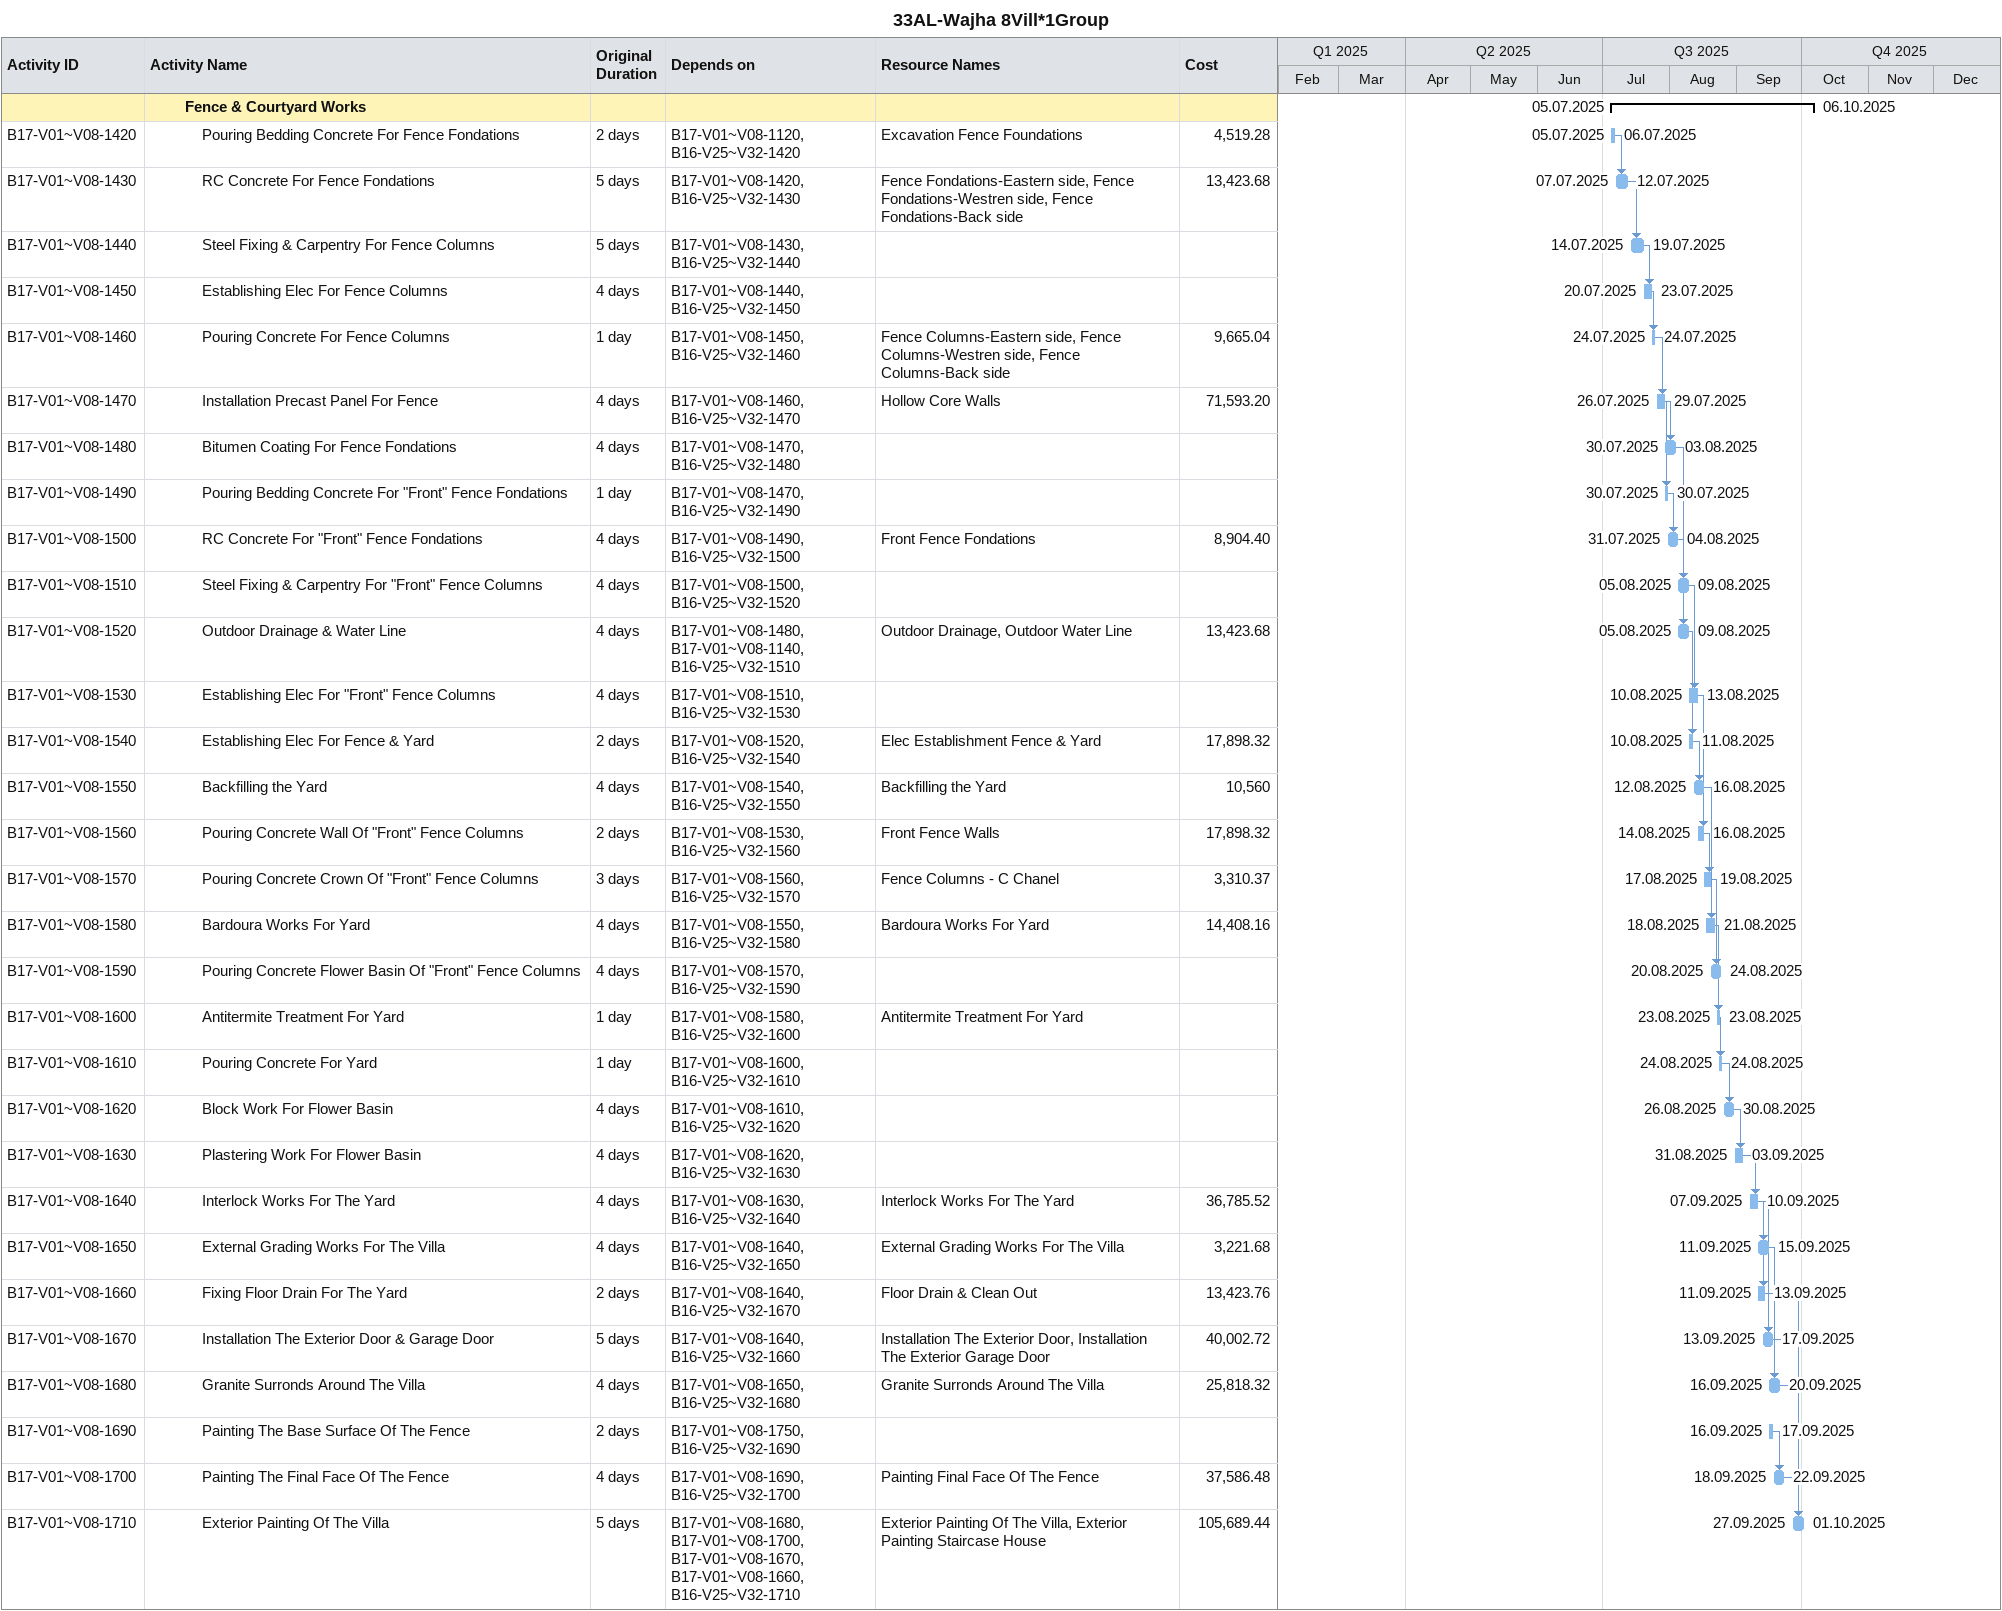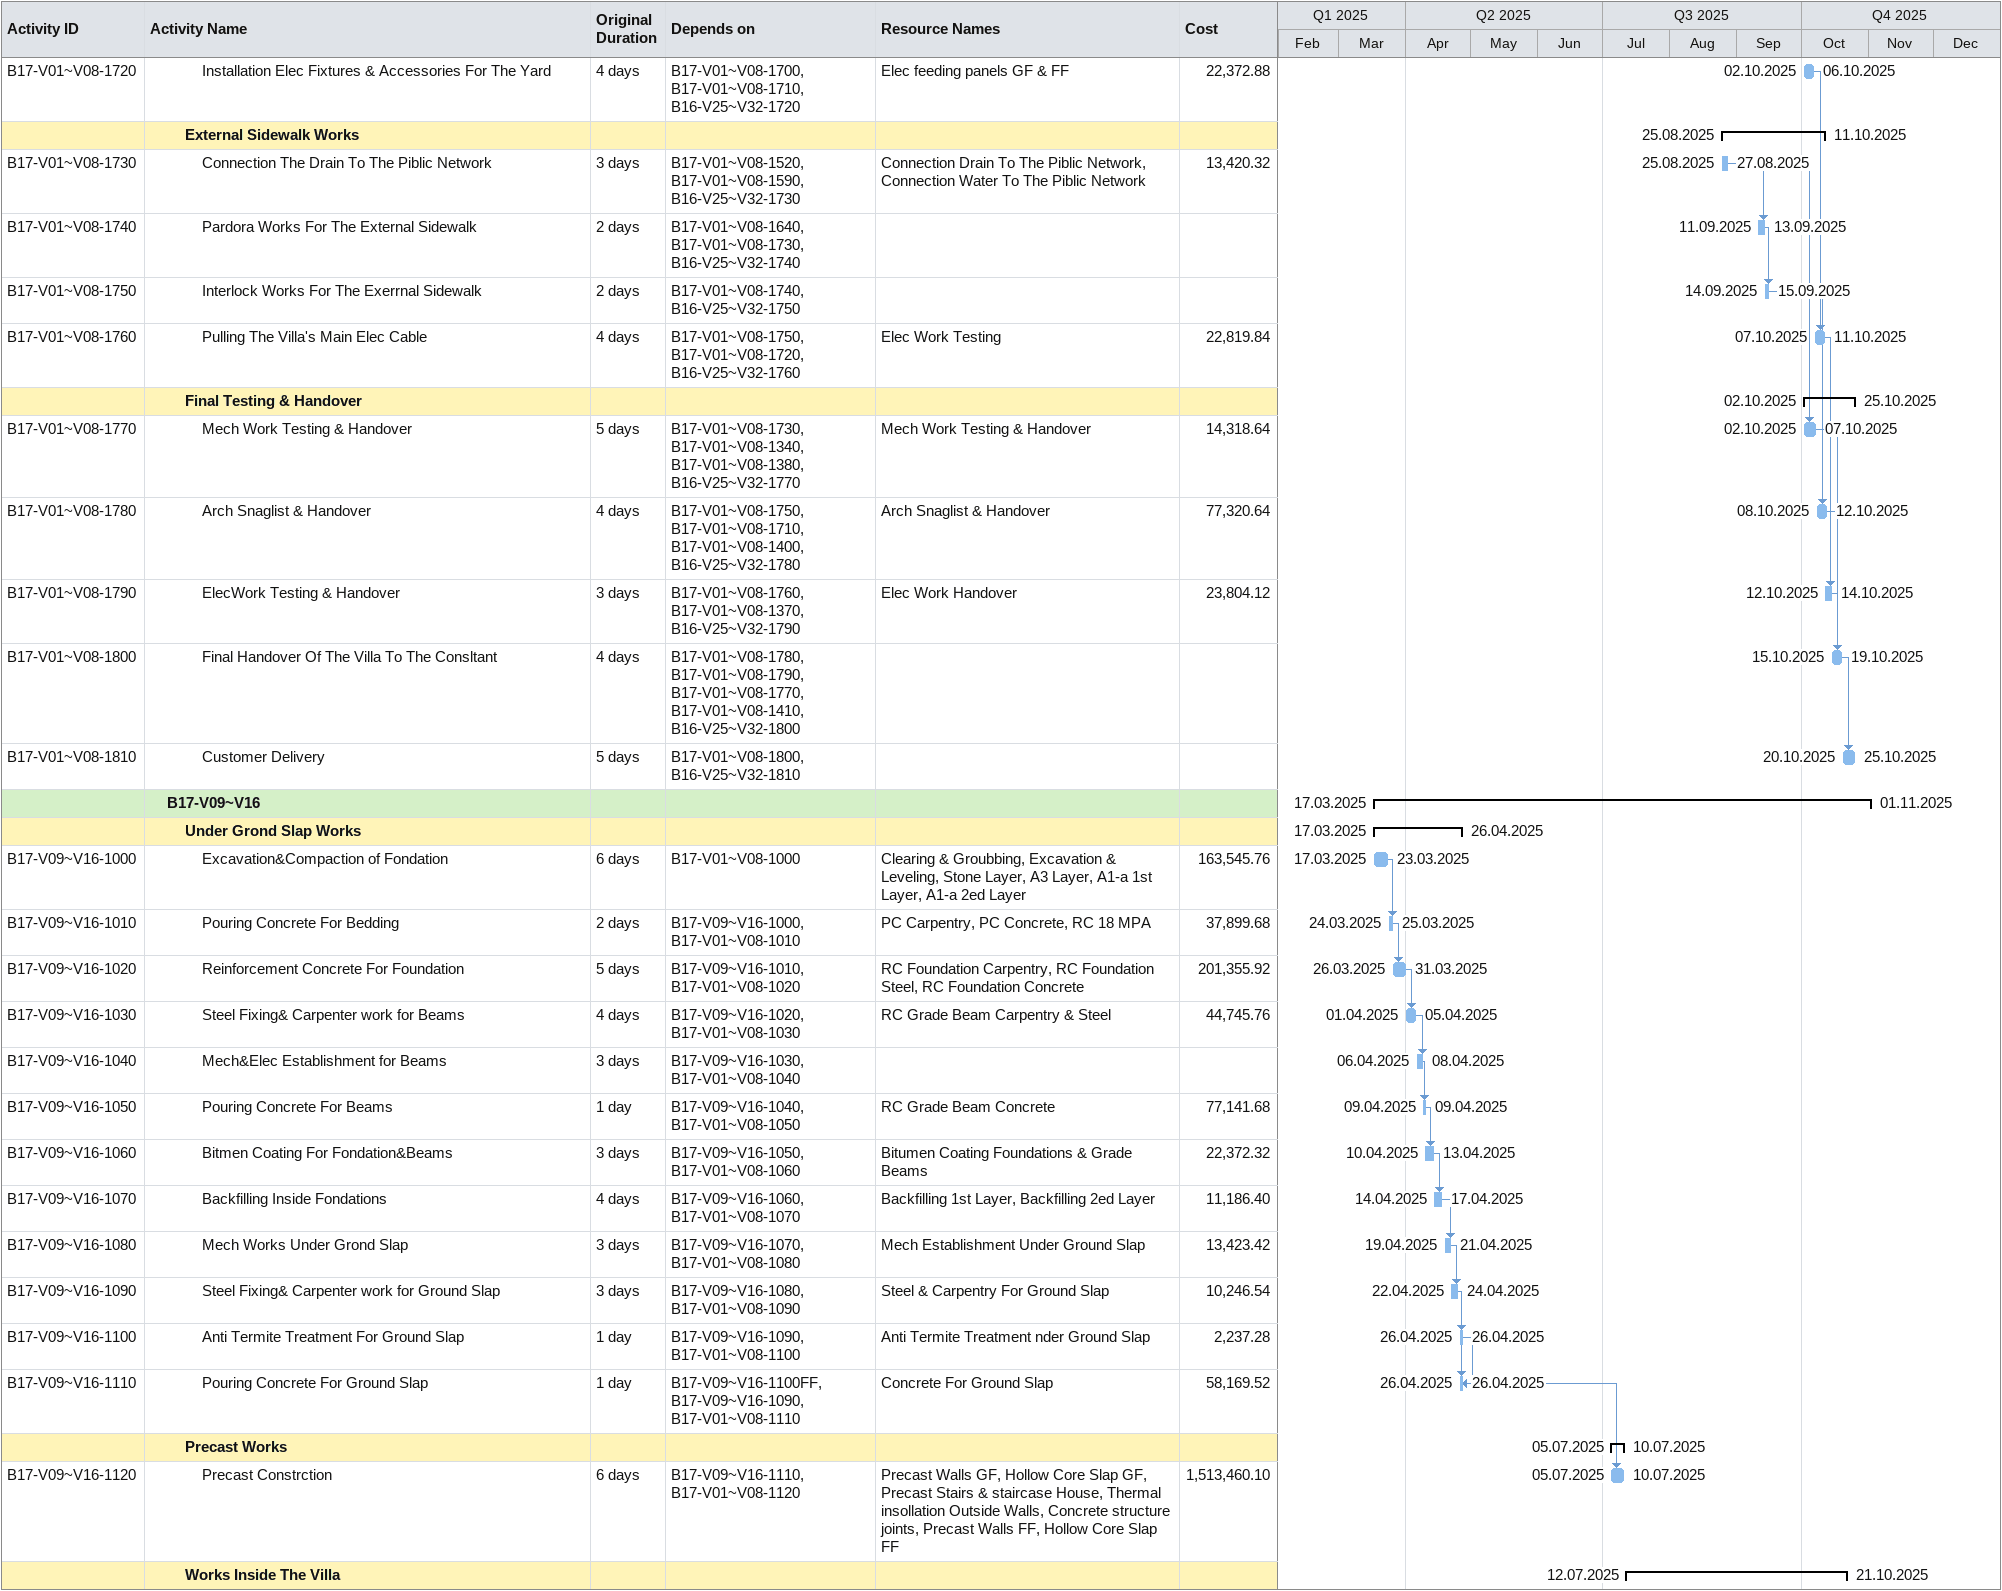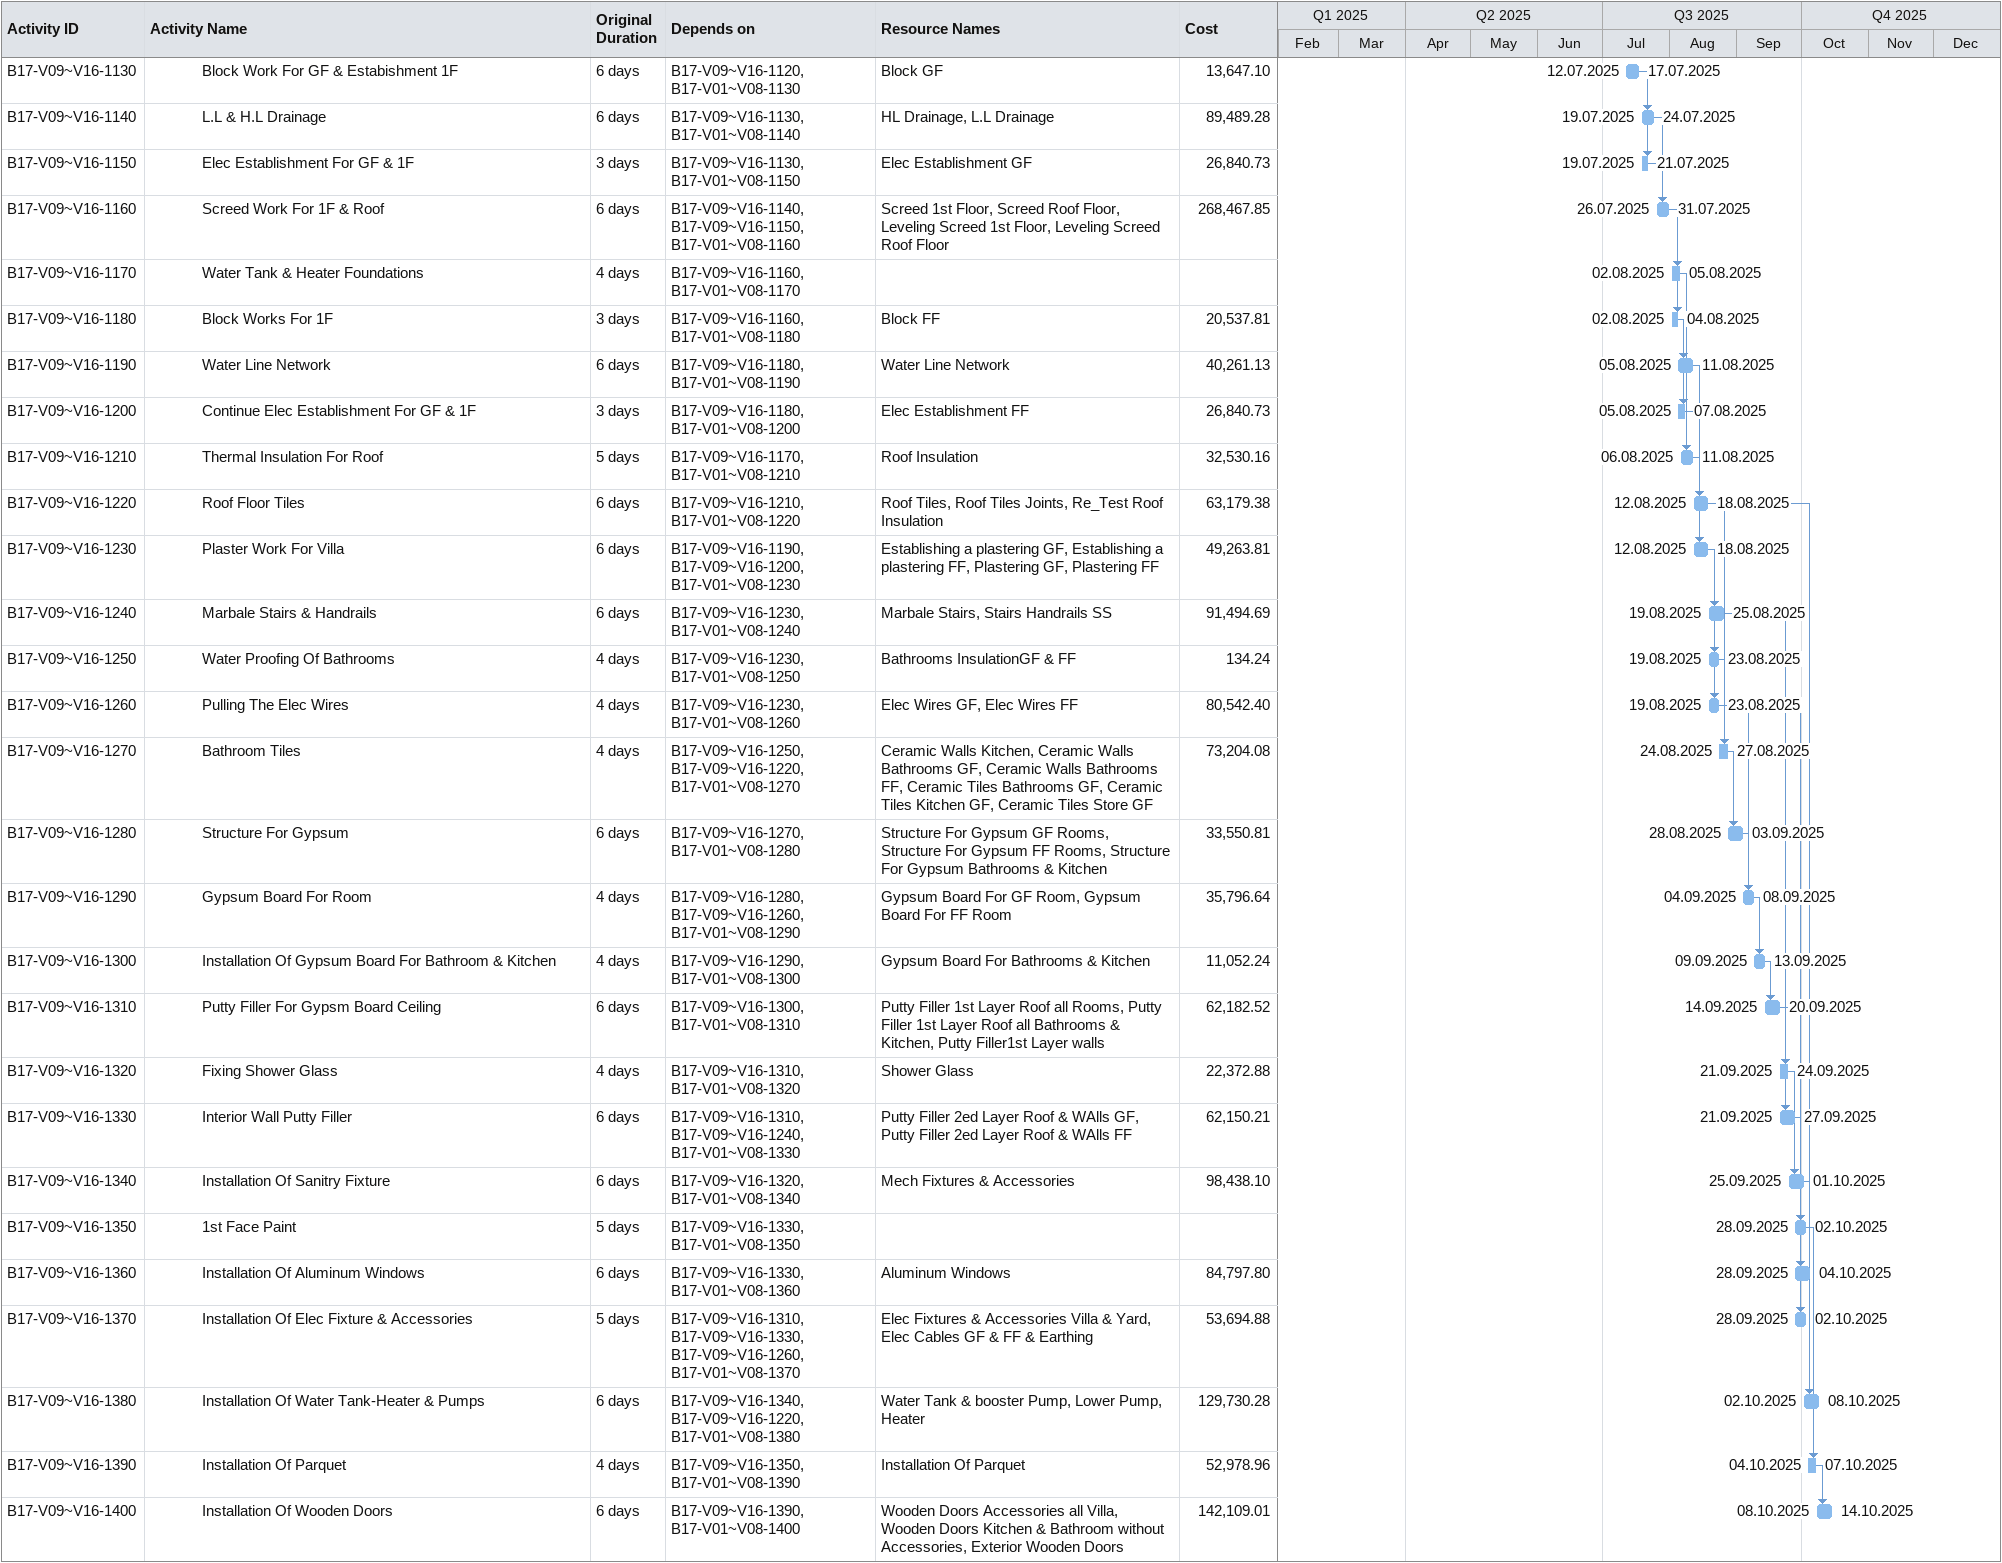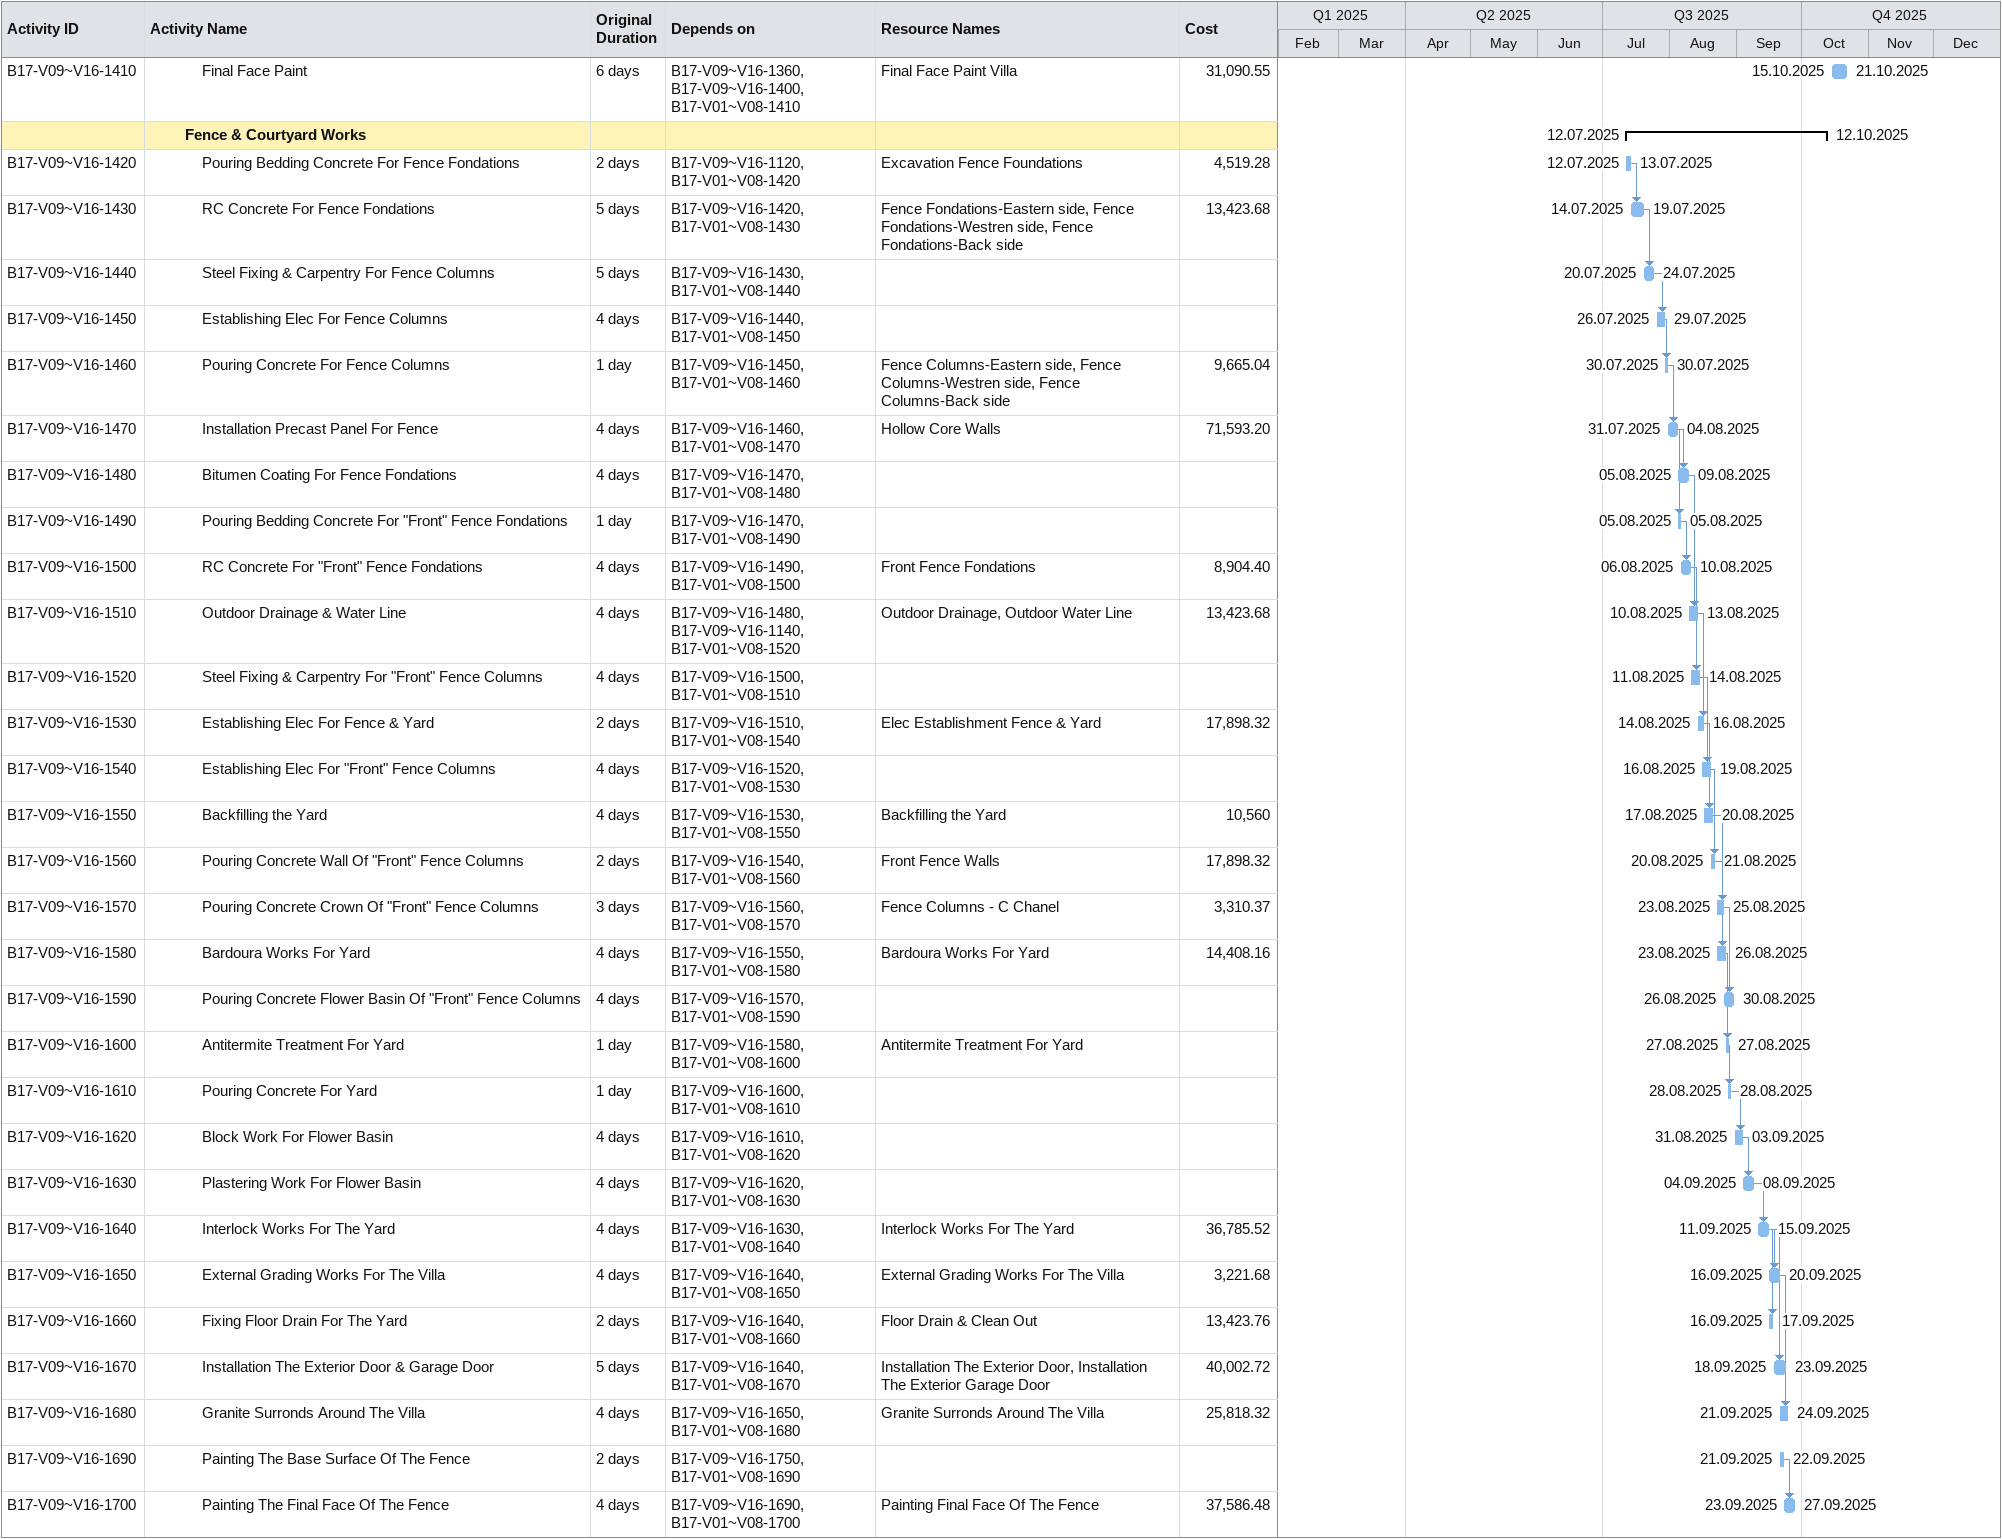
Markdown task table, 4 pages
33AL-Wajha 8Vill*1Group

| ID | Level | Task | Original duration | Start | Finish | Predecessors | Resources | Cost |
|---|---|---|---|---|---|---|---|---|
|  | 3 | **Fence & Courtyard Works** |  | 2025-07-05 | 2025-10-06 |  |  |  |
| B17-V01~V08-1420 | 4 | Pouring Bedding Concrete For Fence Fondations | 2d | 2025-07-05 | 2025-07-06 | B17-V01~V08-1120, B16-V25~V32-1420 | Excavation Fence Foundations | 4519.28 |
| B17-V01~V08-1430 | 4 | RC Concrete For Fence Fondations | 5d | 2025-07-07 | 2025-07-12 | B17-V01~V08-1420, B16-V25~V32-1430 | Fence Fondations-Eastern side, Fence Fondations-Westren side, Fence Fondations-Back side | 13423.68 |
| B17-V01~V08-1440 | 4 | Steel Fixing & Carpentry For Fence Columns | 5d | 2025-07-14 | 2025-07-19 | B17-V01~V08-1430, B16-V25~V32-1440 |  |  |
| B17-V01~V08-1450 | 4 | Establishing Elec For Fence Columns | 4d | 2025-07-20 | 2025-07-23 | B17-V01~V08-1440, B16-V25~V32-1450 |  |  |
| B17-V01~V08-1460 | 4 | Pouring Concrete For Fence Columns | 1d | 2025-07-24 | 2025-07-24 | B17-V01~V08-1450, B16-V25~V32-1460 | Fence Columns-Eastern side, Fence Columns-Westren side, Fence Columns-Back side | 9665.04 |
| B17-V01~V08-1470 | 4 | Installation Precast Panel For Fence | 4d | 2025-07-26 | 2025-07-29 | B17-V01~V08-1460, B16-V25~V32-1470 | Hollow Core Walls | 71593.20 |
| B17-V01~V08-1480 | 4 | Bitumen Coating For Fence Fondations | 4d | 2025-07-30 | 2025-08-03 | B17-V01~V08-1470, B16-V25~V32-1480 |  |  |
| B17-V01~V08-1490 | 4 | Pouring Bedding Concrete For "Front" Fence Fondations | 1d | 2025-07-30 | 2025-07-30 | B17-V01~V08-1470, B16-V25~V32-1490 |  |  |
| B17-V01~V08-1500 | 4 | RC Concrete For "Front" Fence Fondations | 4d | 2025-07-31 | 2025-08-04 | B17-V01~V08-1490, B16-V25~V32-1500 | Front Fence Fondations | 8904.40 |
| B17-V01~V08-1510 | 4 | Steel Fixing & Carpentry For "Front" Fence Columns | 4d | 2025-08-05 | 2025-08-09 | B17-V01~V08-1500, B16-V25~V32-1520 |  |  |
| B17-V01~V08-1520 | 4 | Outdoor Drainage & Water Line | 4d | 2025-08-05 | 2025-08-09 | B17-V01~V08-1480, B17-V01~V08-1140, B16-V25~V32-1510 | Outdoor Drainage, Outdoor Water Line | 13423.68 |
| B17-V01~V08-1530 | 4 | Establishing Elec For "Front" Fence Columns | 4d | 2025-08-10 | 2025-08-13 | B17-V01~V08-1510, B16-V25~V32-1530 |  |  |
| B17-V01~V08-1540 | 4 | Establishing Elec For Fence & Yard | 2d | 2025-08-10 | 2025-08-11 | B17-V01~V08-1520, B16-V25~V32-1540 | Elec Establishment Fence & Yard | 17898.32 |
| B17-V01~V08-1550 | 4 | Backfilling the Yard | 4d | 2025-08-12 | 2025-08-16 | B17-V01~V08-1540, B16-V25~V32-1550 | Backfilling the Yard | 10560 |
| B17-V01~V08-1560 | 4 | Pouring Concrete Wall Of "Front" Fence Columns | 2d | 2025-08-14 | 2025-08-16 | B17-V01~V08-1530, B16-V25~V32-1560 | Front Fence Walls | 17898.32 |
| B17-V01~V08-1570 | 4 | Pouring Concrete Crown Of "Front" Fence Columns | 3d | 2025-08-17 | 2025-08-19 | B17-V01~V08-1560, B16-V25~V32-1570 | Fence Columns - C Chanel | 3310.37 |
| B17-V01~V08-1580 | 4 | Bardoura Works For Yard | 4d | 2025-08-18 | 2025-08-21 | B17-V01~V08-1550, B16-V25~V32-1580 | Bardoura Works For Yard | 14408.16 |
| B17-V01~V08-1590 | 4 | Pouring Concrete Flower Basin Of "Front" Fence Columns | 4d | 2025-08-20 | 2025-08-24 | B17-V01~V08-1570, B16-V25~V32-1590 |  |  |
| B17-V01~V08-1600 | 4 | Antitermite Treatment For Yard | 1d | 2025-08-23 | 2025-08-23 | B17-V01~V08-1580, B16-V25~V32-1600 | Antitermite Treatment For Yard |  |
| B17-V01~V08-1610 | 4 | Pouring Concrete For Yard | 1d | 2025-08-24 | 2025-08-24 | B17-V01~V08-1600, B16-V25~V32-1610 |  |  |
| B17-V01~V08-1620 | 4 | Block Work For Flower Basin | 4d | 2025-08-26 | 2025-08-30 | B17-V01~V08-1610, B16-V25~V32-1620 |  |  |
| B17-V01~V08-1630 | 4 | Plastering Work For Flower Basin | 4d | 2025-08-31 | 2025-09-03 | B17-V01~V08-1620, B16-V25~V32-1630 |  |  |
| B17-V01~V08-1640 | 4 | Interlock Works For The Yard | 4d | 2025-09-07 | 2025-09-10 | B17-V01~V08-1630, B16-V25~V32-1640 | Interlock Works For The Yard | 36785.52 |
| B17-V01~V08-1650 | 4 | External Grading Works For The Villa | 4d | 2025-09-11 | 2025-09-15 | B17-V01~V08-1640, B16-V25~V32-1650 | External Grading Works For The Villa | 3221.68 |
| B17-V01~V08-1660 | 4 | Fixing Floor Drain For The Yard | 2d | 2025-09-11 | 2025-09-13 | B17-V01~V08-1640, B16-V25~V32-1670 | Floor Drain & Clean Out | 13423.76 |
| B17-V01~V08-1670 | 4 | Installation The Exterior Door & Garage Door | 5d | 2025-09-13 | 2025-09-17 | B17-V01~V08-1640, B16-V25~V32-1660 | Installation The Exterior Door, Installation The Exterior Garage Door | 40002.72 |
| B17-V01~V08-1680 | 4 | Granite Surronds Around The Villa | 4d | 2025-09-16 | 2025-09-20 | B17-V01~V08-1650, B16-V25~V32-1680 | Granite Surronds Around The Villa | 25818.32 |
| B17-V01~V08-1690 | 4 | Painting The Base Surface Of The Fence | 2d | 2025-09-16 | 2025-09-17 | B17-V01~V08-1750, B16-V25~V32-1690 |  |  |
| B17-V01~V08-1700 | 4 | Painting The Final Face Of The Fence | 4d | 2025-09-18 | 2025-09-22 | B17-V01~V08-1690, B16-V25~V32-1700 | Painting Final Face Of The Fence | 37586.48 |
| B17-V01~V08-1710 | 4 | Exterior Painting Of The Villa | 5d | 2025-09-27 | 2025-10-01 | B17-V01~V08-1680, B17-V01~V08-1700, B17-V01~V08-1670, B17-V01~V08-1660, B16-V25~V32-1710 | Exterior Painting Of The Villa, Exterior Painting Staircase House | 105689.44 |
| B17-V01~V08-1720 | 4 | Installation Elec Fixtures & Accessories For The Yard | 4d | 2025-10-02 | 2025-10-06 | B17-V01~V08-1700, B17-V01~V08-1710, B16-V25~V32-1720 | Elec feeding panels GF & FF | 22372.88 |
|  | 3 | **External Sidewalk Works** |  | 2025-08-25 | 2025-10-11 |  |  |  |
| B17-V01~V08-1730 | 4 | Connection The Drain To The Piblic Network | 3d | 2025-08-25 | 2025-08-27 | B17-V01~V08-1520, B17-V01~V08-1590, B16-V25~V32-1730 | Connection Drain To The Piblic Network, Connection Water To The Piblic Network | 13420.32 |
| B17-V01~V08-1740 | 4 | Pardora Works For The External Sidewalk | 2d | 2025-09-11 | 2025-09-13 | B17-V01~V08-1640, B17-V01~V08-1730, B16-V25~V32-1740 |  |  |
| B17-V01~V08-1750 | 4 | Interlock Works For The Exerrnal Sidewalk | 2d | 2025-09-14 | 2025-09-15 | B17-V01~V08-1740, B16-V25~V32-1750 |  |  |
| B17-V01~V08-1760 | 4 | Pulling The Villa's Main Elec Cable | 4d | 2025-10-07 | 2025-10-11 | B17-V01~V08-1750, B17-V01~V08-1720, B16-V25~V32-1760 | Elec Work Testing | 22819.84 |
|  | 3 | **Final Testing & Handover** |  | 2025-10-02 | 2025-10-25 |  |  |  |
| B17-V01~V08-1770 | 4 | Mech Work Testing & Handover | 5d | 2025-10-02 | 2025-10-07 | B17-V01~V08-1730, B17-V01~V08-1340, B17-V01~V08-1380, B16-V25~V32-1770 | Mech Work Testing & Handover | 14318.64 |
| B17-V01~V08-1780 | 4 | Arch Snaglist & Handover | 4d | 2025-10-08 | 2025-10-12 | B17-V01~V08-1750, B17-V01~V08-1710, B17-V01~V08-1400, B16-V25~V32-1780 | Arch Snaglist & Handover | 77320.64 |
| B17-V01~V08-1790 | 4 | ElecWork Testing & Handover | 3d | 2025-10-12 | 2025-10-14 | B17-V01~V08-1760, B17-V01~V08-1370, B16-V25~V32-1790 | Elec Work Handover | 23804.12 |
| B17-V01~V08-1800 | 4 | Final Handover Of The Villa To The Consltant | 4d | 2025-10-15 | 2025-10-19 | B17-V01~V08-1780, B17-V01~V08-1790, B17-V01~V08-1770, B17-V01~V08-1410, B16-V25~V32-1800 |  |  |
| B17-V01~V08-1810 | 4 | Customer Delivery | 5d | 2025-10-20 | 2025-10-25 | B17-V01~V08-1800, B16-V25~V32-1810 |  |  |
|  | 2 | **B17-V09~V16** |  | 2025-03-17 | 2025-11-01 |  |  |  |
|  | 3 | **Under Grond Slap Works** |  | 2025-03-17 | 2025-04-26 |  |  |  |
| B17-V09~V16-1000 | 4 | Excavation&Compaction of Fondation | 6d | 2025-03-17 | 2025-03-23 | B17-V01~V08-1000 | Clearing & Groubbing, Excavation & Leveling, Stone Layer, A3 Layer, A1-a 1st Layer, A1-a 2ed Layer | 163545.76 |
| B17-V09~V16-1010 | 4 | Pouring Concrete For Bedding | 2d | 2025-03-24 | 2025-03-25 | B17-V09~V16-1000, B17-V01~V08-1010 | PC Carpentry, PC Concrete, RC 18 MPA | 37899.68 |
| B17-V09~V16-1020 | 4 | Reinforcement Concrete For Foundation | 5d | 2025-03-26 | 2025-03-31 | B17-V09~V16-1010, B17-V01~V08-1020 | RC Foundation Carpentry, RC Foundation Steel, RC Foundation Concrete | 201355.92 |
| B17-V09~V16-1030 | 4 | Steel Fixing& Carpenter work for Beams | 4d | 2025-04-01 | 2025-04-05 | B17-V09~V16-1020, B17-V01~V08-1030 | RC Grade Beam Carpentry & Steel | 44745.76 |
| B17-V09~V16-1040 | 4 | Mech&Elec Establishment for Beams | 3d | 2025-04-06 | 2025-04-08 | B17-V09~V16-1030, B17-V01~V08-1040 |  |  |
| B17-V09~V16-1050 | 4 | Pouring Concrete For Beams | 1d | 2025-04-09 | 2025-04-09 | B17-V09~V16-1040, B17-V01~V08-1050 | RC Grade Beam Concrete | 77141.68 |
| B17-V09~V16-1060 | 4 | Bitmen Coating For Fondation&Beams | 3d | 2025-04-10 | 2025-04-13 | B17-V09~V16-1050, B17-V01~V08-1060 | Bitumen Coating Foundations & Grade Beams | 22372.32 |
| B17-V09~V16-1070 | 4 | Backfilling Inside Fondations | 4d | 2025-04-14 | 2025-04-17 | B17-V09~V16-1060, B17-V01~V08-1070 | Backfilling 1st Layer, Backfilling 2ed Layer | 11186.40 |
| B17-V09~V16-1080 | 4 | Mech Works Under Grond Slap | 3d | 2025-04-19 | 2025-04-21 | B17-V09~V16-1070, B17-V01~V08-1080 | Mech Establishment Under Ground Slap | 13423.42 |
| B17-V09~V16-1090 | 4 | Steel Fixing& Carpenter work for Ground Slap | 3d | 2025-04-22 | 2025-04-24 | B17-V09~V16-1080, B17-V01~V08-1090 | Steel & Carpentry For Ground Slap | 10246.54 |
| B17-V09~V16-1100 | 4 | Anti Termite Treatment For Ground Slap | 1d | 2025-04-26 | 2025-04-26 | B17-V09~V16-1090, B17-V01~V08-1100 | Anti Termite Treatment nder Ground Slap | 2237.28 |
| B17-V09~V16-1110 | 4 | Pouring Concrete For Ground Slap | 1d | 2025-04-26 | 2025-04-26 | B17-V09~V16-1100FF, B17-V09~V16-1090, B17-V01~V08-1110 | Concrete For Ground Slap | 58169.52 |
|  | 3 | **Precast Works** |  | 2025-07-05 | 2025-07-10 |  |  |  |
| B17-V09~V16-1120 | 4 | Precast Constrction | 6d | 2025-07-05 | 2025-07-10 | B17-V09~V16-1110, B17-V01~V08-1120 | Precast Walls GF, Hollow Core Slap GF, Precast Stairs & staircase House, Thermal insollation Outside Walls, Concrete structure joints, Precast Walls FF, Hollow Core Slap FF | 1513460.10 |
|  | 3 | **Works Inside The Villa** |  | 2025-07-12 | 2025-10-21 |  |  |  |
| B17-V09~V16-1130 | 4 | Block Work For GF & Estabishment 1F | 6d | 2025-07-12 | 2025-07-17 | B17-V09~V16-1120, B17-V01~V08-1130 | Block GF | 13647.10 |
| B17-V09~V16-1140 | 4 | L.L & H.L Drainage | 6d | 2025-07-19 | 2025-07-24 | B17-V09~V16-1130, B17-V01~V08-1140 | HL Drainage, L.L Drainage | 89489.28 |
| B17-V09~V16-1150 | 4 | Elec Establishment For GF & 1F | 3d | 2025-07-19 | 2025-07-21 | B17-V09~V16-1130, B17-V01~V08-1150 | Elec Establishment GF | 26840.73 |
| B17-V09~V16-1160 | 4 | Screed Work For 1F & Roof | 6d | 2025-07-26 | 2025-07-31 | B17-V09~V16-1140, B17-V09~V16-1150, B17-V01~V08-1160 | Screed 1st Floor, Screed Roof Floor, Leveling Screed 1st Floor, Leveling Screed Roof Floor | 268467.85 |
| B17-V09~V16-1170 | 4 | Water Tank & Heater Foundations | 4d | 2025-08-02 | 2025-08-05 | B17-V09~V16-1160, B17-V01~V08-1170 |  |  |
| B17-V09~V16-1180 | 4 | Block Works For 1F | 3d | 2025-08-02 | 2025-08-04 | B17-V09~V16-1160, B17-V01~V08-1180 | Block FF | 20537.81 |
| B17-V09~V16-1190 | 4 | Water Line Network | 6d | 2025-08-05 | 2025-08-11 | B17-V09~V16-1180, B17-V01~V08-1190 | Water Line Network | 40261.13 |
| B17-V09~V16-1200 | 4 | Continue Elec Establishment For GF & 1F | 3d | 2025-08-05 | 2025-08-07 | B17-V09~V16-1180, B17-V01~V08-1200 | Elec Establishment FF | 26840.73 |
| B17-V09~V16-1210 | 4 | Thermal Insulation For Roof | 5d | 2025-08-06 | 2025-08-11 | B17-V09~V16-1170, B17-V01~V08-1210 | Roof Insulation | 32530.16 |
| B17-V09~V16-1220 | 4 | Roof Floor Tiles | 6d | 2025-08-12 | 2025-08-18 | B17-V09~V16-1210, B17-V01~V08-1220 | Roof Tiles, Roof Tiles Joints, Re_Test Roof Insulation | 63179.38 |
| B17-V09~V16-1230 | 4 | Plaster Work For Villa | 6d | 2025-08-12 | 2025-08-18 | B17-V09~V16-1190, B17-V09~V16-1200, B17-V01~V08-1230 | Establishing a plastering GF, Establishing a plastering FF, Plastering GF, Plastering FF | 49263.81 |
| B17-V09~V16-1240 | 4 | Marbale Stairs & Handrails | 6d | 2025-08-19 | 2025-08-25 | B17-V09~V16-1230, B17-V01~V08-1240 | Marbale Stairs, Stairs Handrails SS | 91494.69 |
| B17-V09~V16-1250 | 4 | Water Proofing Of Bathrooms | 4d | 2025-08-19 | 2025-08-23 | B17-V09~V16-1230, B17-V01~V08-1250 | Bathrooms InsulationGF & FF | 134.24 |
| B17-V09~V16-1260 | 4 | Pulling The Elec Wires | 4d | 2025-08-19 | 2025-08-23 | B17-V09~V16-1230, B17-V01~V08-1260 | Elec Wires GF, Elec Wires FF | 80542.40 |
| B17-V09~V16-1270 | 4 | Bathroom Tiles | 4d | 2025-08-24 | 2025-08-27 | B17-V09~V16-1250, B17-V09~V16-1220, B17-V01~V08-1270 | Ceramic Walls Kitchen, Ceramic Walls Bathrooms GF, Ceramic Walls Bathrooms FF, Ceramic Tiles Bathrooms GF, Ceramic Tiles Kitchen GF, Ceramic Tiles Store GF | 73204.08 |
| B17-V09~V16-1280 | 4 | Structure For Gypsum | 6d | 2025-08-28 | 2025-09-03 | B17-V09~V16-1270, B17-V01~V08-1280 | Structure For Gypsum GF Rooms, Structure For Gypsum FF Rooms, Structure For Gypsum Bathrooms & Kitchen | 33550.81 |
| B17-V09~V16-1290 | 4 | Gypsum Board For Room | 4d | 2025-09-04 | 2025-09-08 | B17-V09~V16-1280, B17-V09~V16-1260, B17-V01~V08-1290 | Gypsum Board For GF Room, Gypsum Board For FF Room | 35796.64 |
| B17-V09~V16-1300 | 4 | Installation Of Gypsum Board For Bathroom & Kitchen | 4d | 2025-09-09 | 2025-09-13 | B17-V09~V16-1290, B17-V01~V08-1300 | Gypsum Board For Bathrooms & Kitchen | 11052.24 |
| B17-V09~V16-1310 | 4 | Putty Filler For Gypsm Board Ceiling | 6d | 2025-09-14 | 2025-09-20 | B17-V09~V16-1300, B17-V01~V08-1310 | Putty Filler 1st Layer Roof all Rooms, Putty Filler 1st Layer Roof all Bathrooms & Kitchen, Putty Filler1st Layer walls | 62182.52 |
| B17-V09~V16-1320 | 4 | Fixing Shower Glass | 4d | 2025-09-21 | 2025-09-24 | B17-V09~V16-1310, B17-V01~V08-1320 | Shower Glass | 22372.88 |
| B17-V09~V16-1330 | 4 | Interior Wall Putty Filler | 6d | 2025-09-21 | 2025-09-27 | B17-V09~V16-1310, B17-V09~V16-1240, B17-V01~V08-1330 | Putty Filler 2ed Layer Roof & WAlls GF, Putty Filler 2ed Layer Roof & WAlls FF | 62150.21 |
| B17-V09~V16-1340 | 4 | Installation Of Sanitry Fixture | 6d | 2025-09-25 | 2025-10-01 | B17-V09~V16-1320, B17-V01~V08-1340 | Mech Fixtures & Accessories | 98438.10 |
| B17-V09~V16-1350 | 4 | 1st Face Paint | 5d | 2025-09-28 | 2025-10-02 | B17-V09~V16-1330, B17-V01~V08-1350 |  |  |
| B17-V09~V16-1360 | 4 | Installation Of Aluminum Windows | 6d | 2025-09-28 | 2025-10-04 | B17-V09~V16-1330, B17-V01~V08-1360 | Aluminum Windows | 84797.80 |
| B17-V09~V16-1370 | 4 | Installation Of Elec Fixture & Accessories | 5d | 2025-09-28 | 2025-10-02 | B17-V09~V16-1310, B17-V09~V16-1330, B17-V09~V16-1260, B17-V01~V08-1370 | Elec Fixtures & Accessories Villa & Yard, Elec Cables GF & FF & Earthing | 53694.88 |
| B17-V09~V16-1380 | 4 | Installation Of Water Tank-Heater & Pumps | 6d | 2025-10-02 | 2025-10-08 | B17-V09~V16-1340, B17-V09~V16-1220, B17-V01~V08-1380 | Water Tank & booster Pump, Lower Pump, Heater | 129730.28 |
| B17-V09~V16-1390 | 4 | Installation Of Parquet | 4d | 2025-10-04 | 2025-10-07 | B17-V09~V16-1350, B17-V01~V08-1390 | Installation Of Parquet | 52978.96 |
| B17-V09~V16-1400 | 4 | Installation Of Wooden Doors | 6d | 2025-10-08 | 2025-10-14 | B17-V09~V16-1390, B17-V01~V08-1400 | Wooden Doors Accessories all Villa, Wooden Doors Kitchen & Bathroom without Accessories, Exterior Wooden Doors | 142109.01 |
| B17-V09~V16-1410 | 4 | Final Face Paint | 6d | 2025-10-15 | 2025-10-21 | B17-V09~V16-1360, B17-V09~V16-1400, B17-V01~V08-1410 | Final Face Paint Villa | 31090.55 |
|  | 3 | **Fence & Courtyard Works** |  | 2025-07-12 | 2025-10-12 |  |  |  |
| B17-V09~V16-1420 | 4 | Pouring Bedding Concrete For Fence Fondations | 2d | 2025-07-12 | 2025-07-13 | B17-V09~V16-1120, B17-V01~V08-1420 | Excavation Fence Foundations | 4519.28 |
| B17-V09~V16-1430 | 4 | RC Concrete For Fence Fondations | 5d | 2025-07-14 | 2025-07-19 | B17-V09~V16-1420, B17-V01~V08-1430 | Fence Fondations-Eastern side, Fence Fondations-Westren side, Fence Fondations-Back side | 13423.68 |
| B17-V09~V16-1440 | 4 | Steel Fixing & Carpentry For Fence Columns | 5d | 2025-07-20 | 2025-07-24 | B17-V09~V16-1430, B17-V01~V08-1440 |  |  |
| B17-V09~V16-1450 | 4 | Establishing Elec For Fence Columns | 4d | 2025-07-26 | 2025-07-29 | B17-V09~V16-1440, B17-V01~V08-1450 |  |  |
| B17-V09~V16-1460 | 4 | Pouring Concrete For Fence Columns | 1d | 2025-07-30 | 2025-07-30 | B17-V09~V16-1450, B17-V01~V08-1460 | Fence Columns-Eastern side, Fence Columns-Westren side, Fence Columns-Back side | 9665.04 |
| B17-V09~V16-1470 | 4 | Installation Precast Panel For Fence | 4d | 2025-07-31 | 2025-08-04 | B17-V09~V16-1460, B17-V01~V08-1470 | Hollow Core Walls | 71593.20 |
| B17-V09~V16-1480 | 4 | Bitumen Coating For Fence Fondations | 4d | 2025-08-05 | 2025-08-09 | B17-V09~V16-1470, B17-V01~V08-1480 |  |  |
| B17-V09~V16-1490 | 4 | Pouring Bedding Concrete For "Front" Fence Fondations | 1d | 2025-08-05 | 2025-08-05 | B17-V09~V16-1470, B17-V01~V08-1490 |  |  |
| B17-V09~V16-1500 | 4 | RC Concrete For "Front" Fence Fondations | 4d | 2025-08-06 | 2025-08-10 | B17-V09~V16-1490, B17-V01~V08-1500 | Front Fence Fondations | 8904.40 |
| B17-V09~V16-1510 | 4 | Outdoor Drainage & Water Line | 4d | 2025-08-10 | 2025-08-13 | B17-V09~V16-1480, B17-V09~V16-1140, B17-V01~V08-1520 | Outdoor Drainage, Outdoor Water Line | 13423.68 |
| B17-V09~V16-1520 | 4 | Steel Fixing & Carpentry For "Front" Fence Columns | 4d | 2025-08-11 | 2025-08-14 | B17-V09~V16-1500, B17-V01~V08-1510 |  |  |
| B17-V09~V16-1530 | 4 | Establishing Elec For Fence & Yard | 2d | 2025-08-14 | 2025-08-16 | B17-V09~V16-1510, B17-V01~V08-1540 | Elec Establishment Fence & Yard | 17898.32 |
| B17-V09~V16-1540 | 4 | Establishing Elec For "Front" Fence Columns | 4d | 2025-08-16 | 2025-08-19 | B17-V09~V16-1520, B17-V01~V08-1530 |  |  |
| B17-V09~V16-1550 | 4 | Backfilling the Yard | 4d | 2025-08-17 | 2025-08-20 | B17-V09~V16-1530, B17-V01~V08-1550 | Backfilling the Yard | 10560 |
| B17-V09~V16-1560 | 4 | Pouring Concrete Wall Of "Front" Fence Columns | 2d | 2025-08-20 | 2025-08-21 | B17-V09~V16-1540, B17-V01~V08-1560 | Front Fence Walls | 17898.32 |
| B17-V09~V16-1570 | 4 | Pouring Concrete Crown Of "Front" Fence Columns | 3d | 2025-08-23 | 2025-08-25 | B17-V09~V16-1560, B17-V01~V08-1570 | Fence Columns - C Chanel | 3310.37 |
| B17-V09~V16-1580 | 4 | Bardoura Works For Yard | 4d | 2025-08-23 | 2025-08-26 | B17-V09~V16-1550, B17-V01~V08-1580 | Bardoura Works For Yard | 14408.16 |
| B17-V09~V16-1590 | 4 | Pouring Concrete Flower Basin Of "Front" Fence Columns | 4d | 2025-08-26 | 2025-08-30 | B17-V09~V16-1570, B17-V01~V08-1590 |  |  |
| B17-V09~V16-1600 | 4 | Antitermite Treatment For Yard | 1d | 2025-08-27 | 2025-08-27 | B17-V09~V16-1580, B17-V01~V08-1600 | Antitermite Treatment For Yard |  |
| B17-V09~V16-1610 | 4 | Pouring Concrete For Yard | 1d | 2025-08-28 | 2025-08-28 | B17-V09~V16-1600, B17-V01~V08-1610 |  |  |
| B17-V09~V16-1620 | 4 | Block Work For Flower Basin | 4d | 2025-08-31 | 2025-09-03 | B17-V09~V16-1610, B17-V01~V08-1620 |  |  |
| B17-V09~V16-1630 | 4 | Plastering Work For Flower Basin | 4d | 2025-09-04 | 2025-09-08 | B17-V09~V16-1620, B17-V01~V08-1630 |  |  |
| B17-V09~V16-1640 | 4 | Interlock Works For The Yard | 4d | 2025-09-11 | 2025-09-15 | B17-V09~V16-1630, B17-V01~V08-1640 | Interlock Works For The Yard | 36785.52 |
| B17-V09~V16-1650 | 4 | External Grading Works For The Villa | 4d | 2025-09-16 | 2025-09-20 | B17-V09~V16-1640, B17-V01~V08-1650 | External Grading Works For The Villa | 3221.68 |
| B17-V09~V16-1660 | 4 | Fixing Floor Drain For The Yard | 2d | 2025-09-16 | 2025-09-17 | B17-V09~V16-1640, B17-V01~V08-1660 | Floor Drain & Clean Out | 13423.76 |
| B17-V09~V16-1670 | 4 | Installation The Exterior Door & Garage Door | 5d | 2025-09-18 | 2025-09-23 | B17-V09~V16-1640, B17-V01~V08-1670 | Installation The Exterior Door, Installation The Exterior Garage Door | 40002.72 |
| B17-V09~V16-1680 | 4 | Granite Surronds Around The Villa | 4d | 2025-09-21 | 2025-09-24 | B17-V09~V16-1650, B17-V01~V08-1680 | Granite Surronds Around The Villa | 25818.32 |
| B17-V09~V16-1690 | 4 | Painting The Base Surface Of The Fence | 2d | 2025-09-21 | 2025-09-22 | B17-V09~V16-1750, B17-V01~V08-1690 |  |  |
| B17-V09~V16-1700 | 4 | Painting The Final Face Of The Fence | 4d | 2025-09-23 | 2025-09-27 | B17-V09~V16-1690, B17-V01~V08-1700 | Painting Final Face Of The Fence | 37586.48 |
